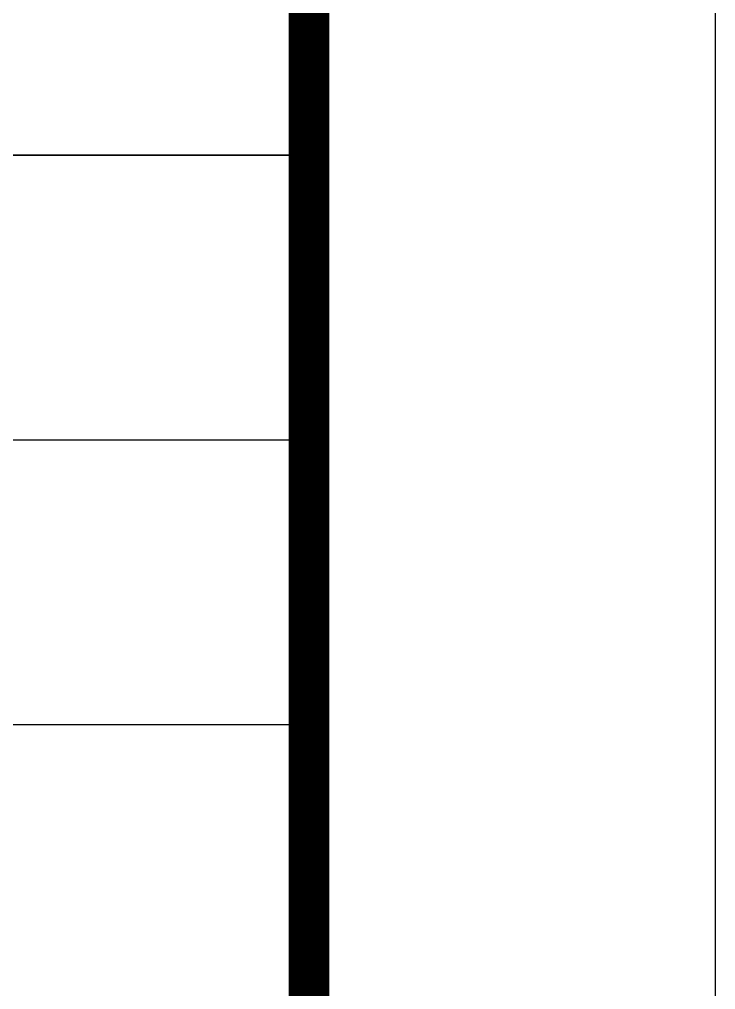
# Model space of a CAD drawing. Header units: millimetres. Extents: x 2359 to 61759, y 2141 to 44141.
# Drawn here: x 60047 to 61759, y 14657 to 17042 of the extents above; entities that cross this region are included whole.
import ezdxf

# ---------------------------------------------------------------- set-up
doc = ezdxf.new("R2010")
doc.units = ezdxf.units.MM
doc.header["$LTSCALE"] = 800

# ---------------------------------------------------------------- blocks, each defined once
blk = doc.blocks.new('sign16-HHW')
blk.add_line((-50, 135.675), (0, 135.675))
blk.add_lwpolyline([(-50, 156.675), (0, 156.675), (0, 135.675), (-50, 135.675)], close=True)
blk.add_lwpolyline([(-30, 135.675), (0, 135.675)])
blk = doc.blocks.new('AX-TK-HF-20190012-S001-TQ2$0$BZTQ')
at = {"color": 4}
for p, q in [((-70, 135.675), (0, 135.675)), ((-50, 128.675), (0, 128.675)), ((-70, 121.675), (0, 121.675))]:
    blk.add_line(p, q, dxfattribs=at)
blk = doc.blocks.new('AX-TK-HF-20190012-S001-TQ2')
blk.add_blockref('AX-TK-HF-20190012-S001-TQ2$0$BZTQ', (0, 0))
blk = doc.blocks.new('SX-TK-HF-20190012-S001')
blk.add_blockref('AX-TK-HF-20190012-S001-TQ2', (0, 0))
blk = doc.blocks.new('*U3')
at = {"color": 4}
blk.add_lwpolyline([(-584, -10), (10, -10), (10, 410), (-584, 410)], close=True, dxfattribs=at)
at = {"color": 4, "const_width": 1}
blk.add_lwpolyline([(-559, 0), (0, 0), (0, 400), (-559, 400)], close=True, dxfattribs=at)

msp = doc.modelspace()

# ---------------------------------------------------------------- block references
at = {"xscale": 99.99999995327077, "yscale": 99.99999995327077, "zscale": 99.99999995327077}
for name in ['*U3', 'SX-TK-HF-20190012-S001', 'sign16-HHW']:
    msp.add_blockref(name, (60758.9, 3141.3), dxfattribs=at)

doc.saveas('drawing.dxf')
